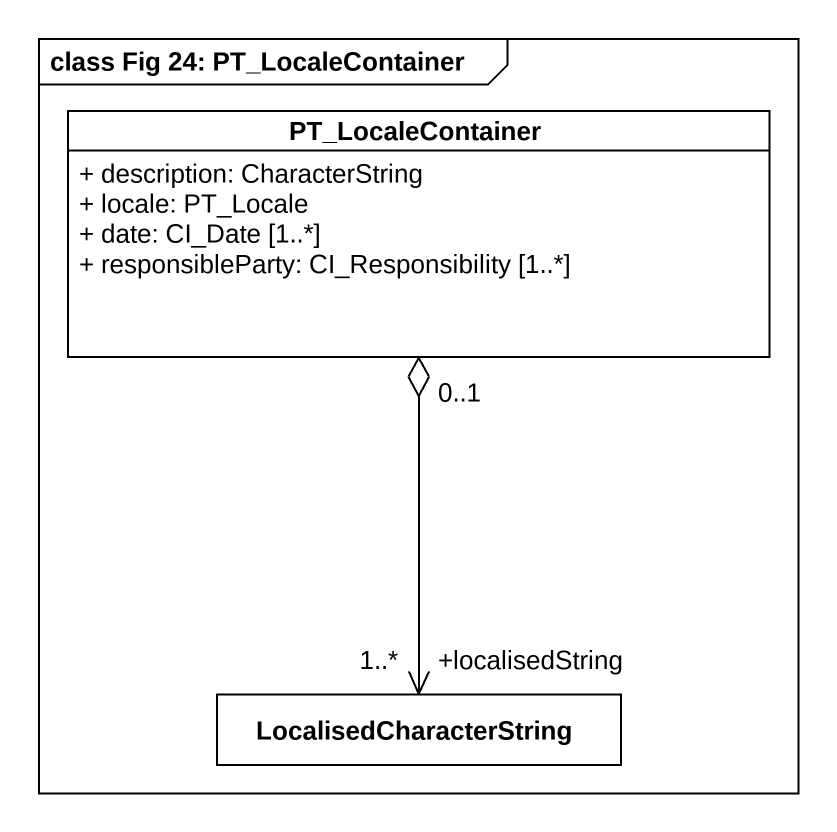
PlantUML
@startuml
mainframe class Fig 24: PT_LocaleContainer
hide circle
hide empty members
skinparam classAttributeIconSize 0
class PT_LocaleContainer #FFFFFF {
  + description: CharacterString
  + locale: PT_Locale
  + date: CI_Date [1..*]
  + responsibleParty: CI_Responsibility [1..*]
}
class LocalisedCharacterString #FFFFFF
PT_LocaleContainer "0..1" o--> "+localisedString\n1..*" LocalisedCharacterString
@enduml
